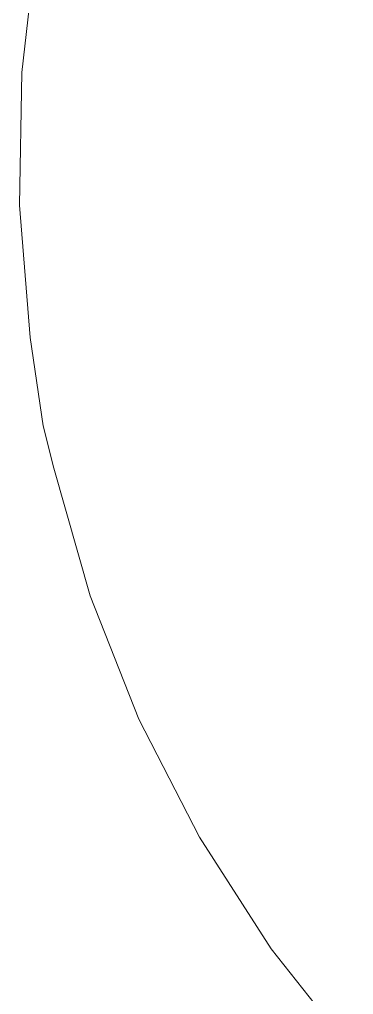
# Model space of a CAD drawing. Header units: centimetres. Extents: x -214 to 137, y -175 to 4.
# Drawn here: x 49.133 to 49.495, y -138.13 to -137.075 of the extents above; entities that cross this region are included whole.
import ezdxf

# ---------------------------------------------------------------- set-up
doc = ezdxf.new("R2010")
doc.units = ezdxf.units.CM
doc.header["$MEASUREMENT"] = 0
doc.layers.add('layer 1', color=7, linetype='Continuous')

msp = doc.modelspace()

# ---------------------------------------------------------------- linework, layer by layer
at = {"layer": 'layer 1', "color": 5, "lineweight": 9}
for points in [[(49.13565, -137.13265), (49.13565, -137.13265), (49.15213, -136.99007), (49.15213, -136.99007)], [(49.13565, -137.13265), (49.13565, -137.13265), (49.15213, -136.99007), (49.15213, -136.99007)], [(49.13565, -137.13265), (49.13565, -137.13265), (49.15213, -136.99007), (49.15213, -136.99007)], [(49.13565, -137.13265), (49.13565, -137.13265), (49.15213, -136.99007), (49.15213, -136.99007)], [(49.13565, -137.13265), (49.13565, -137.13265), (49.15213, -136.99007), (49.15213, -136.99007)], [(49.13322, -137.27616), (49.13322, -137.27616), (49.13565, -137.13265), (49.13565, -137.13265)], [(49.13322, -137.27616), (49.13322, -137.27616), (49.13565, -137.13265), (49.13565, -137.13265)], [(49.13322, -137.27616), (49.13322, -137.27616), (49.13565, -137.13265), (49.13565, -137.13265)], [(49.13322, -137.27616), (49.13322, -137.27616), (49.13565, -137.13265), (49.13565, -137.13265)], [(49.13322, -137.27616), (49.13322, -137.27616), (49.13565, -137.13265), (49.13565, -137.13265)], [(49.14487, -137.41921), (49.14487, -137.41921), (49.13322, -137.27616), (49.13322, -137.27616)], [(49.14487, -137.41921), (49.14487, -137.41921), (49.13322, -137.27616), (49.13322, -137.27616)], [(49.14487, -137.41921), (49.14487, -137.41921), (49.13322, -137.27616), (49.13322, -137.27616)], [(49.14487, -137.41921), (49.14487, -137.41921), (49.13322, -137.27616), (49.13322, -137.27616)], [(49.14487, -137.41921), (49.14487, -137.41921), (49.13322, -137.27616), (49.13322, -137.27616)], [(49.15904, -137.51473), (49.15904, -137.51473), (49.14487, -137.41921), (49.14487, -137.41921)], [(49.15904, -137.51473), (49.15904, -137.51473), (49.14487, -137.41921), (49.14487, -137.41921)], [(49.15904, -137.51473), (49.15904, -137.51473), (49.14487, -137.41921), (49.14487, -137.41921)], [(49.15904, -137.51473), (49.15904, -137.51473), (49.14487, -137.41921), (49.14487, -137.41921)], [(49.15904, -137.51473), (49.15904, -137.51473), (49.14487, -137.41921), (49.14487, -137.41921)], [(49.17049, -137.56044), (49.17049, -137.56044), (49.15904, -137.51473), (49.15904, -137.51473)], [(49.17049, -137.56044), (49.17049, -137.56044), (49.15904, -137.51473), (49.15904, -137.51473)], [(49.17049, -137.56044), (49.17049, -137.56044), (49.15904, -137.51473), (49.15904, -137.51473)], [(49.17049, -137.56044), (49.17049, -137.56044), (49.15904, -137.51473), (49.15904, -137.51473)], [(49.17049, -137.56044), (49.17049, -137.56044), (49.15904, -137.51473), (49.15904, -137.51473)], [(49.20982, -137.69847), (49.20982, -137.69847), (49.17049, -137.56044), (49.17049, -137.56044)], [(49.20982, -137.69847), (49.20982, -137.69847), (49.17049, -137.56044), (49.17049, -137.56044)], [(49.20982, -137.69847), (49.20982, -137.69847), (49.17049, -137.56044), (49.17049, -137.56044)], [(49.20982, -137.69847), (49.20982, -137.69847), (49.17049, -137.56044), (49.17049, -137.56044)], [(49.20982, -137.69847), (49.20982, -137.69847), (49.17049, -137.56044), (49.17049, -137.56044)], [(49.2625, -137.83198), (49.2625, -137.83198), (49.20982, -137.69847), (49.20982, -137.69847)], [(49.2625, -137.83198), (49.2625, -137.83198), (49.20982, -137.69847), (49.20982, -137.69847)], [(49.2625, -137.83198), (49.2625, -137.83198), (49.20982, -137.69847), (49.20982, -137.69847)], [(49.2625, -137.83198), (49.2625, -137.83198), (49.20982, -137.69847), (49.20982, -137.69847)], [(49.2625, -137.83198), (49.2625, -137.83198), (49.20982, -137.69847), (49.20982, -137.69847)], [(49.32801, -137.95968), (49.32801, -137.95968), (49.2625, -137.83198), (49.2625, -137.83198)], [(49.32801, -137.95968), (49.32801, -137.95968), (49.2625, -137.83198), (49.2625, -137.83198)], [(49.32801, -137.95968), (49.32801, -137.95968), (49.2625, -137.83198), (49.2625, -137.83198)], [(49.32801, -137.95968), (49.32801, -137.95968), (49.2625, -137.83198), (49.2625, -137.83198)], [(49.32801, -137.95968), (49.32801, -137.95968), (49.2625, -137.83198), (49.2625, -137.83198)], [(49.40572, -138.08036), (49.40572, -138.08036), (49.32801, -137.95968), (49.32801, -137.95968)], [(49.40572, -138.08036), (49.40572, -138.08036), (49.32801, -137.95968), (49.32801, -137.95968)], [(49.40572, -138.08036), (49.40572, -138.08036), (49.32801, -137.95968), (49.32801, -137.95968)], [(49.40572, -138.08036), (49.40572, -138.08036), (49.32801, -137.95968), (49.32801, -137.95968)], [(49.40572, -138.08036), (49.40572, -138.08036), (49.32801, -137.95968), (49.32801, -137.95968)], [(49.49488, -138.19282), (49.49488, -138.19282), (49.40572, -138.08036), (49.40572, -138.08036)], [(49.49488, -138.19282), (49.49488, -138.19282), (49.40572, -138.08036), (49.40572, -138.08036)], [(49.49488, -138.19282), (49.49488, -138.19282), (49.40572, -138.08036), (49.40572, -138.08036)], [(49.49488, -138.19282), (49.49488, -138.19282), (49.40572, -138.08036), (49.40572, -138.08036)], [(49.49488, -138.19282), (49.49488, -138.19282), (49.40572, -138.08036), (49.40572, -138.08036)]]:
    msp.add_open_spline(points, degree=3, dxfattribs=at)

doc.saveas('drawing.dxf')
